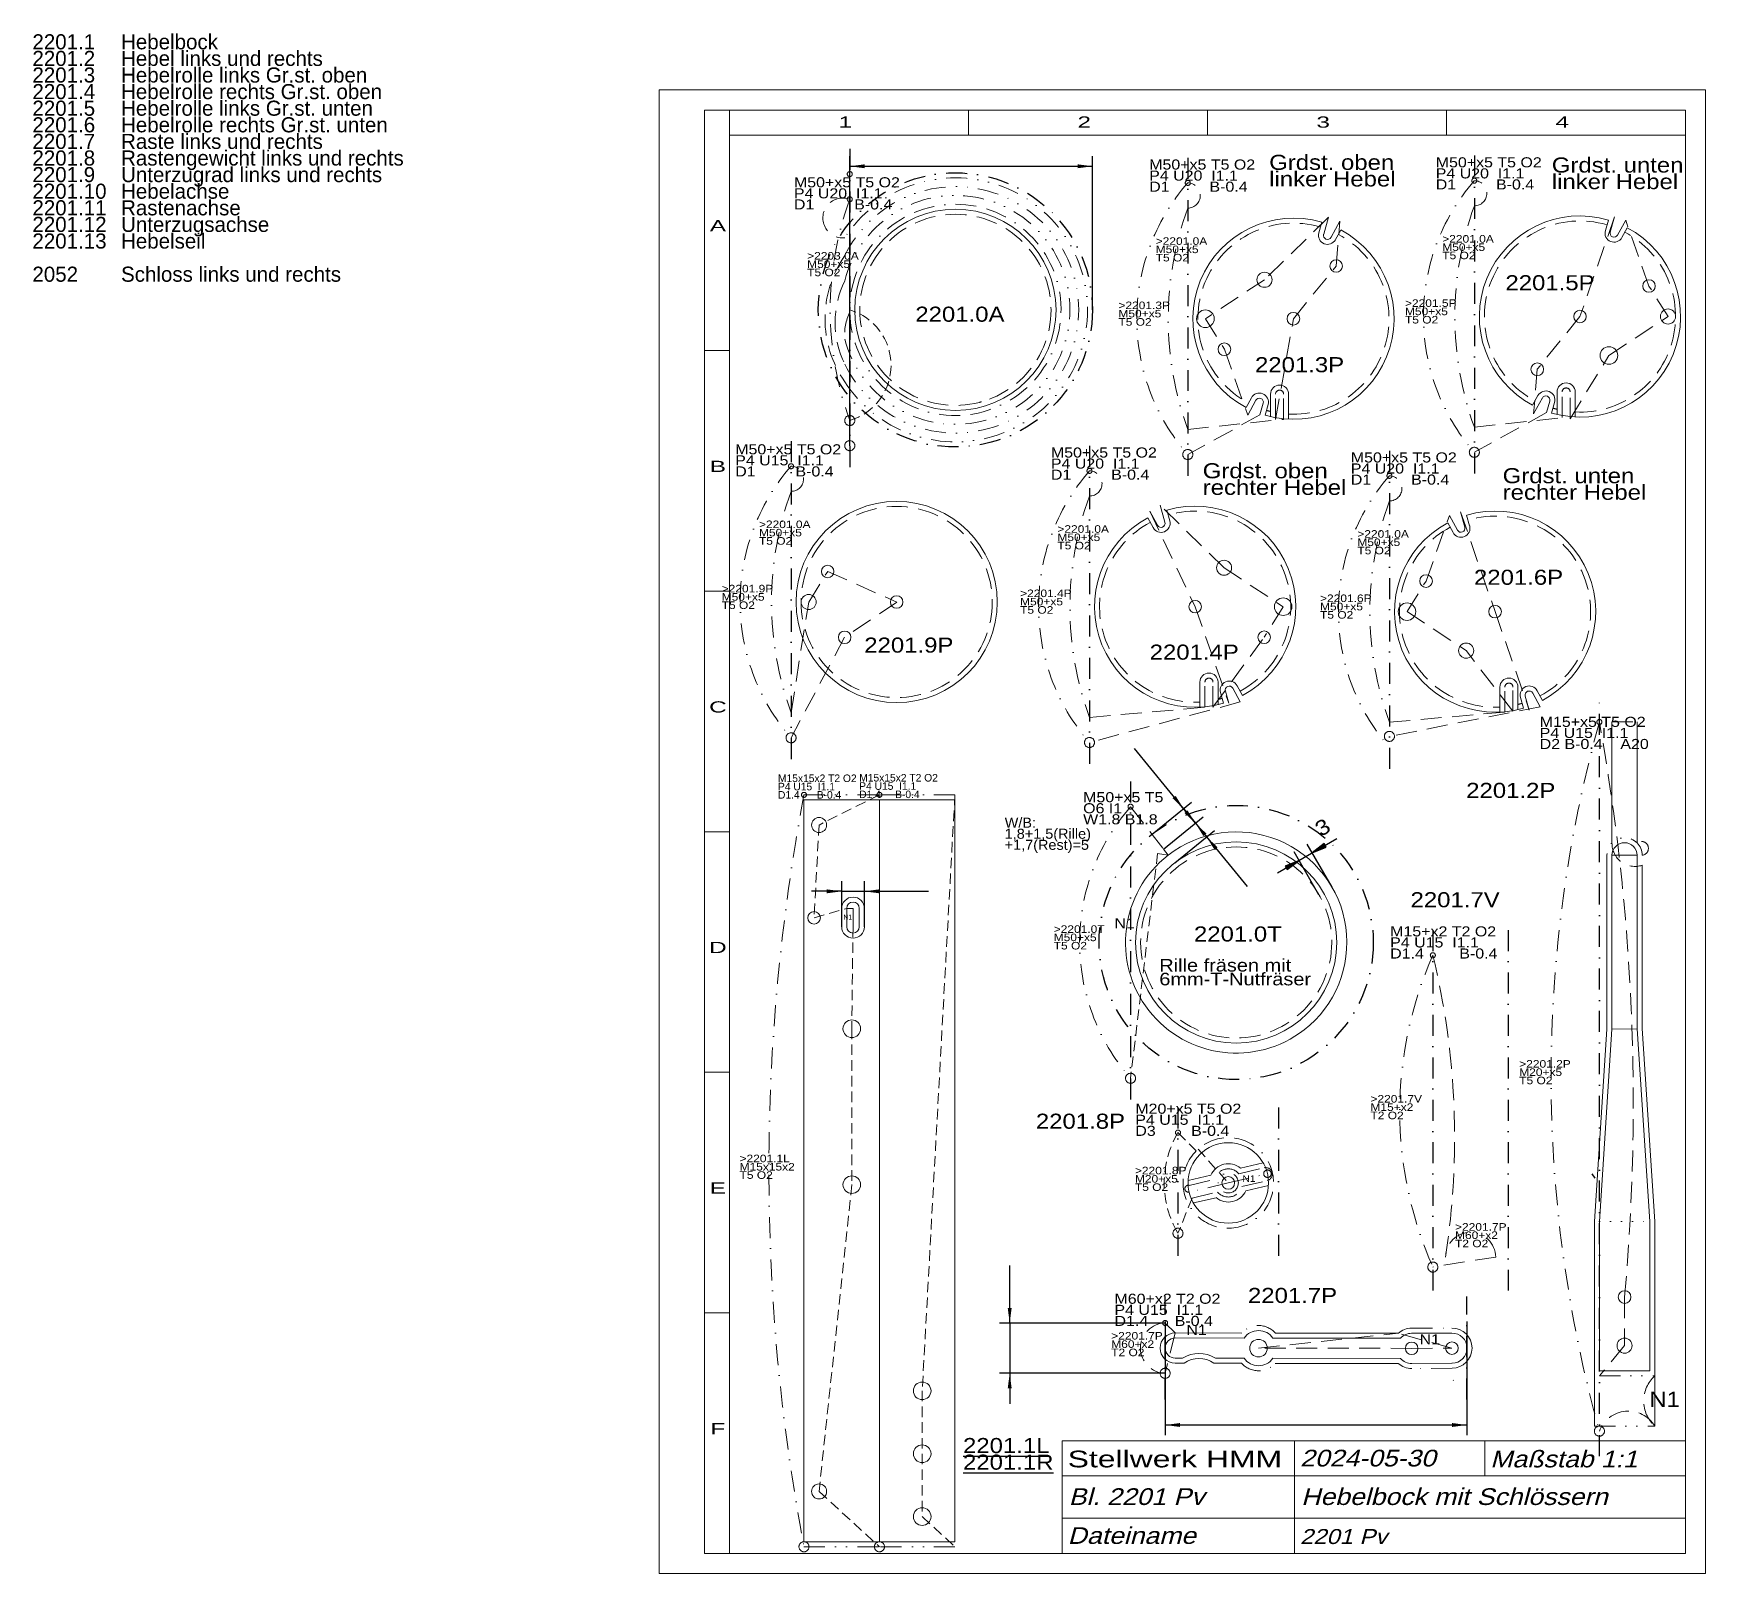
# Model space of a CAD drawing. Extents: x -123 to 209, y -280 to 307.
# Drawn here: x -123.4 to 209, y 1 to 307.2 of the extents above; entities that cross this region are included whole.
import ezdxf
from ezdxf.enums import TextEntityAlignment as Align

# ---------------------------------------------------------------- set-up
doc = ezdxf.new("R2010")
doc.units = 0
doc.header["$LTSCALE"] = 8.339532
for name, pattern in [('BORDER', [1.75, 0.5, -0.25, 0.5, -0.25, 0, -0.25]), ('DASHDOT', [1, 0.5, -0.25, 0, -0.25]), ('DASHED', [0.75, 0.5, -0.25]), ('DIVIDE', [1.25, 0.5, -0.25, 0, -0.25, 0, -0.25]), ('DOT', [0.25, 0, -0.25]), ('HIDDEN', [0.375, 0.25, -0.125]), ('PHANTOM', [2.5, 1.25, -0.25, 0.25, -0.25, 0.25, -0.25])]:
    doc.linetypes.add(name, pattern=pattern)
for name, color, linetype, lineweight in [('2201_0A', 230, 'CONTINUOUS', 13), ('2201_0T', 30, 'CONTINUOUS', 13), ('2201_1 HEBELBOCK', 7, 'CONTINUOUS', 13), ('2201_1L', 30, 'CONTINUOUS', 13), ('2201_1R', 230, 'CONTINUOUS', 13), ('2201_2___4_7 HEBEL', 34, 'CONTINUOUS', 13), ('2201_2P', 30, 'CONTINUOUS', 13), ('2201_3P', 30, 'CONTINUOUS', 13), ('2201_4P', 30, 'CONTINUOUS', 13), ('2201_5 RASTE', 114, 'CONTINUOUS', 13), ('2201_5P', 30, 'CONTINUOUS', 13), ('2201_6 RASTENGEWICHT', 135, 'CONTINUOUS', 13), ('2201_6P', 30, 'CONTINUOUS', 13), ('2201_7P', 30, 'CONTINUOUS', 13), ('2201_7V', 30, 'CONTINUOUS', 13), ('2201_8P', 30, 'CONTINUOUS', 13), ('2201_9P', 30, 'CONTINUOUS', 13), ('2201___', 190, 'DASHDOT', 0), ('BEMASSUNG', 7, 'CONTINUOUS', 25), ('BESCHRIFTUNG', 7, 'CONTINUOUS', 25), ('BESCHRIFTUNG0', 7, 'CONTINUOUS', 25), ('MASSGRENZEN', 172, 'CONTINUOUS', 25), ('MASSLINIEN', 172, 'CONTINUOUS', 25), ('MASSTEXTE', 212, 'CONTINUOUS', 25), ('MITTELLINIEN', 5, 'DASHDOT', 25), ('STANDARD', 7, 'CONTINUOUS', 0)]:
    doc.layers.add(name, color=color, linetype=linetype, lineweight=lineweight)
doc.styles.add('Arial', font='arial.ttf')

# ---------------------------------------------------------------- blocks, each defined once
blk = doc.blocks.new('D519685376')
at = {"layer": 'MASSGRENZEN'}
for points in [[(37.29, 136.65), (34.32, 136.26), (34.32, 137.04)], [(41.79, 136.65), (44.77, 137.04), (44.77, 136.26)]]:
    blk.add_solid(points, dxfattribs=at)
at = {"layer": 'MASSLINIEN', "color": 172}
for p, q in [((37.29, 136.65), (31.25, 136.65)), ((37.29, 129.6), (37.29, 138.65)), ((37.29, 136.65), (41.79, 136.65)), ((41.79, 129.6), (41.79, 138.65)), ((41.79, 136.65), (54.53, 136.65))]:
    blk.add_line(p, q, dxfattribs=at)
blk = doc.blocks.new('D519685632')
at = {"layer": 'MASSGRENZEN'}
for points in [[(101.58, 30.54), (104.56, 30.93), (104.56, 30.15)], [(161.58, 30.54), (158.61, 30.15), (158.61, 30.93)]]:
    blk.add_solid(points, dxfattribs=at)
at = {"layer": 'MASSLINIEN', "color": 172}
for p, q in [((101.58, 51.1), (101.58, 28.54)), ((161.58, 51.1), (161.58, 28.54)), ((101.58, 30.54), (161.58, 30.54))]:
    blk.add_line(p, q, dxfattribs=at)
blk = doc.blocks.new('D519685888')
at = {"layer": 'MASSGRENZEN'}
for points in [[(70.68, 50.82), (70.29, 53.79), (71.07, 53.79)], [(70.68, 40.82), (71.07, 37.84), (70.29, 37.84)]]:
    blk.add_solid(points, dxfattribs=at)
at = {"layer": 'MASSLINIEN', "color": 172}
for p, q in [((70.68, 50.82), (70.68, 62.24)), ((101.58, 50.82), (68.68, 50.82)), ((70.68, 50.82), (70.68, 40.82)), ((101.58, 40.82), (68.68, 40.82)), ((70.68, 40.82), (70.68, 34.78))]:
    blk.add_line(p, q, dxfattribs=at)
blk = doc.blocks.new('D519686144')
at = {"layer": 'MASSGRENZEN'}
for points in [[(105.24, 153.09), (103.06, 155.15), (103.66, 155.64)], [(107.61, 150.18), (109.79, 148.12), (109.18, 147.63)]]:
    blk.add_solid(points, dxfattribs=at)
at = {"layer": 'MASSLINIEN', "color": 172}
for p, q in [((105.24, 153.09), (95.52, 165.02)), ((98.97, 147.99), (106.79, 154.35)), ((105.24, 153.09), (107.61, 150.18)), ((101.27, 145.03), (109.16, 151.44)), ((107.61, 150.18), (111.42, 145.5))]:
    blk.add_line(p, q, dxfattribs=at)
blk = doc.blocks.new('D519686400')
at = {"layer": 'MASSGRENZEN'}
for points in [[(107.61, 150.18), (105.42, 152.24), (106.03, 152.74)], [(109.82, 147.47), (112, 145.41), (111.39, 144.91)]]:
    blk.add_solid(points, dxfattribs=at)
at = {"layer": 'MASSLINIEN', "color": 172}
for p, q in [((107.61, 150.18), (103.79, 154.87)), ((101.27, 145.03), (109.16, 151.44)), ((107.61, 150.18), (109.82, 147.47)), ((103.48, 142.31), (111.37, 148.73)), ((109.82, 147.47), (117.86, 137.58))]:
    blk.add_line(p, q, dxfattribs=at)
blk = doc.blocks.new('D519686912')
at = {"layer": 'MASSGRENZEN'}
for points in [[(38.89, 280.81), (41.87, 281.2), (41.87, 280.42)], [(87.14, 280.81), (84.17, 280.42), (84.17, 281.2)]]:
    blk.add_solid(points, dxfattribs=at)
at = {"layer": 'MASSLINIEN', "color": 172}
for p, q in [((38.89, 225.26), (38.89, 282.81)), ((87.14, 252.26), (87.14, 282.81)), ((38.89, 280.81), (87.14, 280.81))]:
    blk.add_line(p, q, dxfattribs=at)
blk = doc.blocks.new('_A200172304', base_point=(123.88, 135.98))
at = {"layer": '2201_0T', "linetype": 'CONTINUOUS'}
for points in [[(133.19, 146.13), (130.81, 144.3), (133.58, 145.45)], [(125.83, 140.97), (128.21, 142.8), (125.44, 141.65)]]:
    blk.add_hatch(color=172, dxfattribs=at).paths.add_polyline_path(points)
at = {"layer": '2201_0T', "color": 172, "linetype": 'CONTINUOUS', "lineweight": 25}
for p, q in [((123.88, 140.3), (135.7, 147.12)), ((132.15, 135.98), (127.21, 144.53)), ((134.75, 137.48), (129.81, 146.03)), ((133.19, 146.13), (130.81, 144.3)), ((130.81, 144.3), (133.58, 145.45)), ((133.58, 145.45), (133.19, 146.13)), ((128.21, 142.8), (125.44, 141.65)), ((125.44, 141.65), (125.83, 140.97)), ((125.83, 140.97), (128.21, 142.8))]:
    blk.add_line(p, q, dxfattribs=at)
at = {"layer": '2201_0T', "color": 212, "linetype": 'CONTINUOUS', "style": 'Arial', "width": 1.135146}
blk.add_text('3', height=3, rotation=30, dxfattribs=at).set_placement((132.48, 147.42))

msp = doc.modelspace()

# ---------------------------------------------------------------- linework, layer by layer
at = {"layer": '2201_0A', "linetype": 'PHANTOM'}
for centre, radius in [((38.89, 274.26), 0.5), ((38.89, 230.26), 1)]:
    msp.add_circle(centre, radius, dxfattribs=at)
at = {"layer": '2201_0A', "linetype": 'DIVIDE'}
for radius, start, end in [(26.25, 213.0605, 506.9395), (24.5, 206.1089, 513.8911), (22.75, 194.7529, 525.2471)]:
    msp.add_arc((59.89, 252.26), radius, start, end, dxfattribs=at)
at = {"layer": '2201_0A', "color": 11, "linetype": 'DASHED'}
for centre, radius, start, end in [((37.51, 270.53), 3.97, 69.6536, 275.5091), ((56.01, 250.49), 22.04, 145.2886, 214.7114), ((54.8, 249.76), 18.83, 153.8911, 206.1089)]:
    msp.add_arc(centre, radius, start, end, dxfattribs=at)
at = {"layer": '2201_0A', "linetype": 'BORDER'}
msp.add_arc((59.89, 252.26), 21, 181.0432, 540, dxfattribs=at)
at = {"layer": '2201_0A', "color": 11, "linetype": 'DIVIDE'}
msp.add_arc((48.67, 247.26), 10.81, 154.7408, 184.2466, dxfattribs=at)
at = {"layer": '2201_0A', "linetype": 'HIDDEN'}
msp.add_arc((35.61, 241.26), 11.48, 286.6057, 433.3943, dxfattribs=at)
at = {"layer": '2201_0T', "linetype": 'DASHED'}
msp.add_line((94.7, 153.48), (101.27, 145.03), dxfattribs=at)
at = {"layer": '2201_0T', "linetype": 'HIDDEN'}
msp.add_line((100.08, 144.2), (94.7, 99.48), dxfattribs=at)
at = {"layer": '2201_0T'}
msp.add_line((102.19, 143.84), (100.08, 144.2), dxfattribs=at)
at = {"layer": '2201_0T', "linetype": 'CONTINUOUS'}
msp.add_line((101.27, 145.03), (102.19, 143.84), dxfattribs=at)
at = {"layer": '2201_0T', "linetype": 'PHANTOM'}
for centre, radius in [((94.7, 153.48), 0.5), ((94.7, 99.48), 1)]:
    msp.add_circle(centre, radius, dxfattribs=at)
at = {"layer": '2201_0T', "linetype": 'CONTINUOUS'}
msp.add_arc((115.7, 126.48), 22, 307.875, 487.875, dxfattribs=at)
at = {"layer": '2201_0T', "color": 6, "linetype": 'CONTINUOUS'}
msp.add_arc((115.7, 126.48), 22, 127.875, 307.875, dxfattribs=at)
at = {"layer": '2201_1 HEBELBOCK'}
for p, q in [((29.79, 154.83), (44.79, 154.83)), ((29.79, 154.83), (29.79, 7.33)), ((59.79, 154.83), (44.79, 154.83)), ((44.79, 154.83), (44.79, 7.33)), ((59.79, 154.83), (59.79, 7.33)), ((37.29, 133.25), (37.29, 129.6)), ((41.79, 133.25), (41.79, 129.6)), ((29.79, 7.33), (44.79, 7.33)), ((59.79, 7.33), (44.79, 7.33))]:
    msp.add_line(p, q, dxfattribs=at)
for centre, start, end in [((39.54, 133.25), 0, 180), ((39.54, 129.6), 180, 360)]:
    msp.add_arc(centre, 2.25, start, end, dxfattribs=at)
at = {"layer": '2201_1L', "linetype": 'DIVIDE'}
for p, q in [((29.79, 155.83), (44.79, 155.83)), ((29.79, 6.33), (44.79, 6.33))]:
    msp.add_line(p, q, dxfattribs=at)
at = {"layer": '2201_1L', "linetype": 'HIDDEN'}
for p, q in [((44.79, 155.83), (32.79, 149.83)), ((32.79, 149.83), (31.79, 131.38)), ((31.79, 131.38), (38.29, 133.25)), ((39.54, 129.6), (39.29, 109.33)), ((39.29, 109.33), (39.29, 78.33)), ((39.29, 78.33), (32.79, 17.33)), ((32.79, 17.33), (44.79, 6.33))]:
    msp.add_line(p, q, dxfattribs=at)
at = {"layer": '2201_1L'}
for p, q in [((38.29, 133.25), (38.29, 129.6)), ((39.54, 133.25), (38.29, 133.25)), ((39.54, 133.25), (39.54, 129.6)), ((40.79, 133.25), (40.79, 129.6))]:
    msp.add_line(p, q, dxfattribs=at)
at = {"layer": '2201_1L', "linetype": 'PHANTOM'}
for centre, radius in [((29.79, 155.83), 0.5), ((29.79, 6.33), 1)]:
    msp.add_circle(centre, radius, dxfattribs=at)
at = {"layer": '2201_1L'}
for centre, radius in [((32.79, 149.83), 1.5), ((31.79, 131.38), 1.25), ((32.79, 17.33), 1.5)]:
    msp.add_circle(centre, radius, dxfattribs=at)
at = {"layer": '2201_1L', "lineweight": 0}
for centre in [(39.29, 109.33), (39.29, 78.33)]:
    msp.add_circle(centre, 1.75, dxfattribs=at)
at = {"layer": '2201_1L'}
for centre, start, end in [((39.54, 133.25), 0, 180), ((39.54, 129.6), 180, 360)]:
    msp.add_arc(centre, 1.25, start, end, dxfattribs=at)
at = {"layer": '2201_1R', "linetype": 'DIVIDE'}
for p, q in [((59.79, 155.83), (44.79, 155.83)), ((59.79, 6.33), (44.79, 6.33))]:
    msp.add_line(p, q, dxfattribs=at)
at = {"layer": '2201_1R', "linetype": 'HIDDEN'}
for p, q in [((59.79, 155.83), (53.29, 37.33)), ((53.29, 37.33), (53.29, 24.83)), ((53.29, 24.83), (53.29, 12.33)), ((53.29, 12.33), (59.79, 6.33))]:
    msp.add_line(p, q, dxfattribs=at)
at = {"layer": '2201_1R', "linetype": 'PHANTOM'}
for centre, radius in [((44.79, 155.83), 0.5), ((44.79, 6.33), 1)]:
    msp.add_circle(centre, radius, dxfattribs=at)
at = {"layer": '2201_1R'}
for centre in [(53.29, 37.33), (53.29, 24.83), (53.29, 12.33)]:
    msp.add_circle(centre, 1.75, dxfattribs=at)
at = {"layer": '2201_2___4_7 HEBEL'}
for p, q in [((132.12, 267.57), (132.72, 269.68)), ((189.08, 268.01), (189.68, 270.12)), ((135.43, 266.22), (136.49, 268.14)), ((192.39, 266.66), (193.45, 268.58)), ((118.72, 234.78), (117.67, 232.85)), ((122.03, 233.42), (121.43, 231.31)), ((122.53, 231.02), (122.53, 235.5)), ((126.13, 230.52), (126.13, 235.5)), ((175.68, 235.22), (174.63, 233.29)), ((178.99, 233.86), (178.39, 231.75)), ((179.49, 231.46), (179.49, 235.94)), ((183.09, 230.96), (183.09, 235.94)), ((99.18, 208.96), (98.13, 210.89)), ((102.49, 210.31), (101.89, 212.43)), ((158.8, 207.98), (157.75, 209.91)), ((162.11, 209.33), (161.51, 211.45)), ((108.49, 173.26), (108.49, 178.24)), ((112.09, 173.76), (112.09, 178.24)), ((112.59, 176.17), (113.18, 174.05)), ((115.9, 177.52), (116.95, 175.59)), ((168.11, 172.28), (168.11, 177.26)), ((171.71, 172.78), (171.71, 177.26)), ((175.52, 176.54), (176.57, 174.61)), ((172.2, 175.19), (172.8, 173.07)), ((190.4, 109.23), (190.4, 143.82)), ((190.4, 143.82), (195.4, 143.82)), ((195.4, 109.32), (195.4, 143.82)), ((190.4, 109.23), (187.9, 71)), ((195.4, 109.32), (190.4, 109.23)), ((197.9, 71), (195.4, 109.32)), ((187.9, 41.32), (187.9, 71)), ((197.9, 71), (197.9, 41.32)), ((187.9, 41.32), (197.9, 41.32))]:
    msp.add_line(p, q, dxfattribs=at)
at = {"layer": '2201_2___4_7 HEBEL', "linetype": 'DOT'}
msp.add_line((187.9, 71), (197.9, 71), dxfattribs=at)
at = {"layer": '2201_2___4_7 HEBEL'}
for centre in [(59.89, 252.26), (48.22, 194.17), (115.7, 126.48)]:
    msp.add_circle(centre, 20, dxfattribs=at)
at = {"layer": '2201_2___4_7 HEBEL', "linetype": 'DASHED'}
for centre in [(59.89, 252.26), (48.22, 194.17), (115.7, 126.48)]:
    msp.add_circle(centre, 19, dxfattribs=at)
at = {"layer": '2201_2___4_7 HEBEL'}
for centre, radius, start, end in [((127.08, 250.5), 20, 73.6065, 241.9327), ((184.04, 250.94), 20, 73.6065, 241.9327), ((127.08, 250.5), 20, 253.6065, 421.9327), ((133.85, 267.08), 1.8, 164.1794, 331.3597), ((184.04, 250.94), 20, 253.6065, 421.9327), ((190.81, 267.52), 1.8, 164.1794, 331.3597), ((124.33, 235.5), 1.8, 0, 180), ((177.26, 234.35), 1.8, 344.1794, 511.3597), ((181.29, 235.94), 1.8, 0, 180), ((120.3, 233.91), 1.8, 344.1794, 511.3597), ((107.54, 193.24), 20, 298.0673, 466.3935), ((107.54, 193.24), 20, 118.0673, 286.3935), ((100.76, 209.82), 1.8, 208.6403, 375.8206), ((167.16, 192.26), 20, 118.0673, 286.3935), ((167.16, 192.26), 20, 298.0673, 466.3935), ((160.38, 208.84), 1.8, 208.6403, 375.8206), ((110.29, 178.24), 1.8, 0, 180), ((114.32, 176.66), 1.8, 28.6403, 195.8206), ((169.91, 177.26), 1.8, 0, 180), ((173.94, 175.68), 1.8, 28.6403, 195.8206), ((192.9, 143.82), 2.5, 360, 540)]:
    msp.add_arc(centre, radius, start, end, dxfattribs=at)
at = {"layer": '2201_2___4_7 HEBEL', "linetype": 'DASHED'}
for centre, start, end in [((127.08, 250.5), 73.5763, 241.9628), ((184.04, 250.94), 73.5763, 241.9628), ((127.08, 250.5), 267.134, 421.9628), ((184.04, 250.94), 267.134, 421.9628), ((59.89, 252.26), 284.4775, 285.8206), ((184.04, 250.94), 253.5763, 256.1445), ((127.08, 250.5), 253.5763, 256.1445), ((107.54, 193.24), 118.0372, 272.866), ((107.54, 193.24), 298.0372, 466.4237), ((167.16, 192.26), 298.0372, 466.4237), ((167.16, 192.26), 118.0372, 272.866), ((107.54, 193.24), 283.8555, 286.4237), ((167.16, 192.26), 283.8555, 286.4237)]:
    msp.add_arc(centre, 19, start, end, dxfattribs=at)
at = {"layer": '2201_2P'}
for p, q in [((190.4, 170.32), (190.4, 146.27)), ((195.4, 170.32), (195.4, 146.27)), ((189.4, 109.26), (189.4, 143.82)), ((196.4, 109.36), (196.4, 141.82)), ((189.4, 109.26), (186.9, 71.03)), ((198.9, 71.03), (196.4, 109.36)), ((186.9, 30.32), (186.9, 71.03)), ((198.9, 71.03), (198.9, 30.32))]:
    msp.add_line(p, q, dxfattribs=at)
at = {"layer": '2201_2P', "linetype": 'DIVIDE'}
for p, q in [((190.4, 170.32), (195.4, 170.32)), ((187.9, 40.32), (198.9, 40.32)), ((186.9, 30.32), (198.9, 30.32))]:
    msp.add_line(p, q, dxfattribs=at)
at = {"layer": '2201_2P', "linetype": 'DASHED'}
for p, q in [((192.9, 55.97), (192.9, 46.32)), ((192.9, 46.32), (187.9, 40.32))]:
    msp.add_line(p, q, dxfattribs=at)
at = {"layer": '2201_2P', "linetype": 'PHANTOM'}
for centre, radius in [((187.9, 170.32), 0.5), ((187.9, 29.32), 1)]:
    msp.add_circle(centre, radius, dxfattribs=at)
at = {"layer": '2201_2P'}
for centre, radius in [((192.9, 55.97), 1.25), ((192.9, 46.32), 1.5)]:
    msp.add_circle(centre, radius, dxfattribs=at)
at = {"layer": '2201_2P', "linetype": 'DASHED'}
for centre, radius, start, end in [((-235.85, 94.51), 430.48, 354.864, 370.1433), ((194.98, 146.18), 4.58, 178.8527, 288.0274), ((196.26, 145.19), 1.38, 276.0295, 488.3858), ((203.55, 35.32), 6.83, 132.9114, 227.0886), ((193.64, 27.21), 6.11, 30.6041, 159.7847)]:
    msp.add_arc(centre, radius, start, end, dxfattribs=at)
at = {"layer": '2201_2P', "linetype": 'DIVIDE'}
msp.add_arc((192.9, 143.82), 3.5, 360, 540, dxfattribs=at)
at = {"layer": '2201_3P', "linetype": 'DASHED'}
for p, q in [((134.05, 270.69), (121.33, 258.25)), ((135.58, 260.98), (136.29, 269.87)), ((127.08, 250.5), (135.58, 260.98)), ((121.33, 258.25), (109.58, 250.5)), ((109.58, 250.5), (113.36, 244.43)), ((123.53, 230.48), (127.08, 250.5)), ((113.36, 244.43), (117.99, 231.35)), ((120.42, 231.39), (106.08, 223.5)), ((106.08, 228.5), (125.13, 230.49))]:
    msp.add_line(p, q, dxfattribs=at)
at = {"layer": '2201_3P'}
for p, q in [((133.09, 267.3), (134.05, 270.69)), ((134.56, 266.7), (136.29, 269.87)), ((119.6, 234.3), (117.99, 231.35)), ((121.07, 233.69), (120.42, 231.39))]:
    msp.add_line(p, q, dxfattribs=at)
at = {"layer": '2201_3P', "linetype": 'DIVIDE'}
for p, q in [((123.53, 230.48), (123.53, 235.5)), ((125.13, 230.49), (125.13, 235.5))]:
    msp.add_line(p, q, dxfattribs=at)
at = {"layer": '2201_3P', "linetype": 'PHANTOM'}
for centre, radius in [((106.08, 277.5), 0.5), ((106.08, 223.5), 1)]:
    msp.add_circle(centre, radius, dxfattribs=at)
at = {"layer": '2201_3P'}
for centre, radius in [((121.33, 258.25), 1.5), ((135.58, 260.98), 1.25), ((109.58, 250.5), 1.75), ((127.08, 250.5), 1.25), ((113.36, 244.43), 1.25)]:
    msp.add_circle(centre, radius, dxfattribs=at)
at = {"layer": '2201_3P', "linetype": 'DASHED'}
msp.add_arc((106.07, 275), 2.5, 270.1369, 449.8631, dxfattribs=at)
at = {"layer": '2201_3P', "linetype": 'DASHDOT'}
msp.add_arc((166.44, 250.5), 64.24, 159.9742, 200.0258, dxfattribs=at)
at = {"layer": '2201_3P'}
for centre, start, end in [((133.85, 267.08), 164.1794, 331.3597), ((120.3, 233.91), 344.1794, 511.3597)]:
    msp.add_arc(centre, 0.8, start, end, dxfattribs=at)
at = {"layer": '2201_3P', "linetype": 'DIVIDE'}
msp.add_arc((124.33, 235.5), 0.8, 0, 180, dxfattribs=at)
at = {"layer": '2201_4P', "linetype": 'DASHED'}
for p, q in [((113.29, 200.99), (100.57, 213.43)), ((98.54, 212.23), (107.54, 193.24)), ((113.29, 200.99), (125.04, 193.24)), ((107.54, 193.24), (114.22, 174.05)), ((125.04, 193.24), (121.26, 187.17)), ((111.09, 173.28), (121.26, 187.17)), ((116.52, 174.3), (86.54, 166.24)), ((86.54, 171.24), (109.49, 173.26))]:
    msp.add_line(p, q, dxfattribs=at)
at = {"layer": '2201_4P'}
for p, q in [((101.53, 210.04), (100.57, 213.43)), ((100.06, 209.44), (98.54, 212.23)), ((113.55, 176.44), (114.22, 174.05)), ((115.02, 177.04), (116.52, 174.3))]:
    msp.add_line(p, q, dxfattribs=at)
at = {"layer": '2201_4P', "linetype": 'DIVIDE'}
for p, q in [((109.49, 173.26), (109.49, 178.24)), ((111.09, 173.28), (111.09, 178.24))]:
    msp.add_line(p, q, dxfattribs=at)
at = {"layer": '2201_4P', "linetype": 'PHANTOM'}
for centre, radius in [((86.54, 220.24), 0.5), ((86.54, 166.24), 1)]:
    msp.add_circle(centre, radius, dxfattribs=at)
at = {"layer": '2201_4P'}
for centre, radius in [((113.29, 200.99), 1.5), ((107.54, 193.24), 1.25), ((125.04, 193.24), 1.75), ((121.26, 187.17), 1.25)]:
    msp.add_circle(centre, radius, dxfattribs=at)
at = {"layer": '2201_4P', "linetype": 'DASHED'}
msp.add_arc((86.53, 217.74), 2.5, 270.1369, 449.8631, dxfattribs=at)
at = {"layer": '2201_4P', "linetype": 'DASHDOT'}
msp.add_arc((146.9, 193.24), 64.24, 159.9742, 200.0258, dxfattribs=at)
at = {"layer": '2201_4P'}
for centre, start, end in [((100.76, 209.82), 208.6403, 375.8206), ((114.32, 176.66), 28.6403, 195.8206)]:
    msp.add_arc(centre, 0.8, start, end, dxfattribs=at)
at = {"layer": '2201_4P', "linetype": 'DIVIDE'}
msp.add_arc((110.29, 178.24), 0.8, 0, 180, dxfattribs=at)
at = {"layer": '2201_5 RASTE'}
for p, q in [((103.59, 47.84), (117.27, 47.82)), ((123.01, 47.8), (148.35, 47.78)), ((150.57, 48.78), (158.57, 48.82)), ((103.58, 43.84), (105.03, 43.83)), ((111.58, 43.83), (117.26, 43.82)), ((123.01, 43.8), (148.34, 43.78)), ((160.77, 43.76), (160.86, 43.76)), ((158.6, 42.82), (150.6, 42.78)), ((158.82, 39.45), (158.9, 39.41))]:
    msp.add_line(p, q, dxfattribs=at)
for centre, radius, start, end in [((103.58, 45.84), 2, 89.9395, 269.9395), ((120.14, 45.82), 3.5, 34.7894, 145.0896), ((150.58, 45.78), 3, 90.3024, 138.1292), ((158.58, 45.82), 3, 270.3024, 450.3024), ((108.3, 38.59), 6.18, 57.9452, 121.9339), ((120.14, 45.82), 3.5, 214.7894, 325.0896), ((150.58, 45.78), 3, 221.7498, 270.3024)]:
    msp.add_arc(centre, radius, start, end, dxfattribs=at)
at = {"layer": '2201_5P', "linetype": 'DASHED'}
for p, q in [((190.91, 270.79), (184.04, 250.94)), ((197.75, 257), (193.12, 270.08)), ((201.54, 250.94), (197.75, 257)), ((184.04, 250.94), (175.54, 240.45)), ((189.79, 243.19), (201.54, 250.94)), ((182.09, 230.62), (189.79, 243.19)), ((175.54, 240.45), (174.82, 231.56)), ((177.38, 231.83), (163.04, 223.94)), ((163.04, 228.94), (180.49, 230.83))]:
    msp.add_line(p, q, dxfattribs=at)
at = {"layer": '2201_5P'}
for p, q in [((190.04, 267.74), (190.91, 270.79)), ((191.52, 267.14), (193.12, 270.08)), ((176.56, 234.74), (174.82, 231.56)), ((178.03, 234.13), (177.38, 231.83))]:
    msp.add_line(p, q, dxfattribs=at)
at = {"layer": '2201_5P', "linetype": 'DIVIDE'}
for p, q in [((180.49, 230.83), (180.49, 235.94)), ((182.09, 230.62), (182.09, 235.94))]:
    msp.add_line(p, q, dxfattribs=at)
at = {"layer": '2201_5P', "linetype": 'PHANTOM'}
for centre, radius in [((163.04, 277.94), 0.5), ((163.04, 223.94), 1)]:
    msp.add_circle(centre, radius, dxfattribs=at)
at = {"layer": '2201_5P'}
for centre, radius in [((197.75, 257), 1.25), ((184.04, 250.94), 1.25), ((201.54, 250.94), 1.5), ((189.79, 243.19), 1.75), ((175.54, 240.45), 1.25)]:
    msp.add_circle(centre, radius, dxfattribs=at)
at = {"layer": '2201_5P', "linetype": 'DASHED'}
msp.add_arc((163.03, 275.44), 2.5, 270.1369, 449.8631, dxfattribs=at)
at = {"layer": '2201_5P', "linetype": 'DASHDOT'}
msp.add_arc((223.4, 250.94), 64.24, 159.9742, 200.0258, dxfattribs=at)
at = {"layer": '2201_5P'}
for centre, start, end in [((190.81, 267.52), 164.1794, 331.3597), ((177.26, 234.35), 344.1794, 511.3597)]:
    msp.add_arc(centre, 0.8, start, end, dxfattribs=at)
at = {"layer": '2201_5P', "linetype": 'DIVIDE'}
msp.add_arc((181.29, 235.94), 0.8, 0, 180, dxfattribs=at)
at = {"layer": '2201_6 RASTENGEWICHT'}
for p, q in [((106.14, 79.17), (110.66, 80.22)), ((116.55, 81.6), (121.06, 82.66)), ((117.6, 77.12), (122.11, 78.18)), ((107.19, 74.69), (111.71, 75.74))]:
    msp.add_line(p, q, dxfattribs=at)
msp.add_circle((114.13, 78.67), 8, dxfattribs=at)
for start, end in [(50.4229, 155.9273), (230.4229, 335.9273)]:
    msp.add_arc((114.13, 78.67), 3.8, start, end, dxfattribs=at)
at = {"layer": '2201_6P', "linetype": 'DASHED'}
for p, q in [((153.44, 198.33), (158.07, 211.4)), ((160.29, 212.11), (167.16, 192.26)), ((149.66, 192.26), (153.44, 198.33)), ((149.66, 192.26), (161.41, 184.51)), ((167.16, 192.26), (173.95, 172.7)), ((170.71, 172.44), (161.41, 184.51)), ((176.13, 173.33), (146.16, 167.46)), ((146.16, 170.26), (169.11, 172.29))]:
    msp.add_line(p, q, dxfattribs=at)
at = {"layer": '2201_6P'}
for p, q in [((159.68, 208.46), (158.07, 211.4)), ((161.15, 209.06), (160.29, 212.11)), ((173.17, 175.46), (173.95, 172.7)), ((174.64, 176.06), (176.13, 173.33))]:
    msp.add_line(p, q, dxfattribs=at)
at = {"layer": '2201_6P', "linetype": 'DIVIDE'}
for p, q in [((169.11, 172.29), (169.11, 177.26)), ((170.71, 172.44), (170.71, 177.26))]:
    msp.add_line(p, q, dxfattribs=at)
at = {"layer": '2201_6P', "linetype": 'PHANTOM'}
for centre, radius in [((146.16, 219.26), 0.5), ((146.16, 167.46), 1)]:
    msp.add_circle(centre, radius, dxfattribs=at)
at = {"layer": '2201_6P'}
for centre, radius in [((153.44, 198.33), 1.25), ((149.66, 192.26), 1.75), ((167.16, 192.26), 1.25), ((161.41, 184.51), 1.5)]:
    msp.add_circle(centre, radius, dxfattribs=at)
at = {"layer": '2201_6P', "linetype": 'DASHED'}
msp.add_arc((146.15, 216.76), 2.5, 270.1369, 449.8631, dxfattribs=at)
at = {"layer": '2201_6P', "linetype": 'DASHDOT'}
msp.add_arc((206.52, 192.26), 64.24, 159.9742, 200.0258, dxfattribs=at)
at = {"layer": '2201_6P'}
for centre, start, end in [((160.38, 208.84), 208.6403, 375.8206), ((173.94, 175.68), 28.6403, 195.8206)]:
    msp.add_arc(centre, 0.8, start, end, dxfattribs=at)
at = {"layer": '2201_6P', "linetype": 'DIVIDE'}
msp.add_arc((169.91, 177.26), 0.8, 0, 180, dxfattribs=at)
at = {"layer": '2201_7P', "linetype": 'DASHED'}
for p, q in [((101.58, 50.82), (103.59, 48.84)), ((103.59, 48.84), (101.58, 40.82)), ((120.14, 45.82), (147.94, 48.78)), ((158.58, 45.82), (147.94, 48.78)), ((150.58, 45.78), (120.14, 45.82)), ((150.58, 45.78), (158.58, 45.82))]:
    msp.add_line(p, q, dxfattribs=at)
at = {"layer": '2201_7P'}
for p, q in [((103.59, 48.84), (116.79, 48.82)), ((123.5, 48.8), (147.94, 48.78)), ((103.58, 42.84), (105.33, 42.83)), ((111.28, 42.83), (116.78, 42.82)), ((123.48, 42.8), (147.93, 42.78))]:
    msp.add_line(p, q, dxfattribs=at)
at = {"layer": '2201_7P', "linetype": 'DIVIDE'}
for p, q in [((150.56, 49.78), (158.56, 49.82)), ((158.6, 41.82), (150.6, 41.78))]:
    msp.add_line(p, q, dxfattribs=at)
at = {"layer": '2201_7P', "linetype": 'PHANTOM'}
for centre, radius in [((101.58, 50.82), 0.5), ((101.58, 40.82), 1)]:
    msp.add_circle(centre, radius, dxfattribs=at)
at = {"layer": '2201_7P'}
for centre, radius in [((120.14, 45.82), 1.75), ((150.58, 45.78), 1.25), ((158.58, 45.82), 1.25)]:
    msp.add_circle(centre, radius, dxfattribs=at)
at = {"layer": '2201_7P', "linetype": 'DIVIDE'}
for start, end in [(41.5777, 138.1292), (221.7498, 317.9566)]:
    msp.add_arc((120.14, 45.82), 4.5, start, end, dxfattribs=at)
at = {"layer": '2201_7P'}
for centre, radius, start, end in [((103.58, 45.84), 3, 89.9395, 269.9395), ((150.58, 45.78), 4, 90.3024, 131.3492), ((158.58, 45.82), 4, 270.3024, 450.3024), ((108.3, 38.59), 5.18, 54.9041, 124.975), ((150.58, 45.78), 4, 228.5299, 270.3024)]:
    msp.add_arc(centre, radius, start, end, dxfattribs=at)
at = {"layer": '2201_7V', "linetype": 'DASHED'}
msp.add_line((167.29, 63.94), (154.79, 61.94), dxfattribs=at)
at = {"layer": '2201_7V', "linetype": 'PHANTOM'}
for centre, radius in [((154.79, 123.94), 0.5), ((154.79, 61.94), 1)]:
    msp.add_circle(centre, radius, dxfattribs=at)
at = {"layer": '2201_7V', "linetype": 'DASHED'}
msp.add_arc((4.85, 87.64), 154.27, 351.1628, 373.6091, dxfattribs=at)
at = {"layer": '2201_7V', "linetype": 'DASHDOT'}
msp.add_arc((162.29, 63.84), 5, 1.132, 178.868, dxfattribs=at)
at = {"layer": '2201_8P', "linetype": 'HIDDEN'}
for p, q in [((104.13, 88.67), (107.76, 85.04)), ((108.12, 85.38), (114.13, 78.67)), ((106.96, 75.66), (104.13, 68.67))]:
    msp.add_line(p, q, dxfattribs=at)
at = {"layer": '2201_8P', "linetype": 'DIVIDE'}
for p, q in [((114.13, 78.67), (121.92, 80.5)), ((116.25, 80.5), (121.29, 81.69)), ((114.13, 78.67), (106.34, 76.85)), ((106.37, 78.19), (111.42, 79.37)), ((106.96, 75.66), (112.01, 76.84)), ((116.84, 77.97), (121.88, 79.15))]:
    msp.add_line(p, q, dxfattribs=at)
at = {"layer": '2201_8P', "linetype": 'PHANTOM'}
for centre, radius in [((104.13, 88.67), 0.5), ((121.92, 80.5), 0.75), ((104.13, 68.67), 1)]:
    msp.add_circle(centre, radius, dxfattribs=at)
at = {"layer": '2201_8P', "linetype": 'DIVIDE'}
msp.add_circle((114.13, 78.67), 2, dxfattribs=at)
at = {"layer": '2201_8P'}
msp.add_circle((114.13, 78.67), 1.25, dxfattribs=at)
at = {"layer": '2201_8P', "linetype": 'BORDER'}
msp.add_arc((114.13, 78.67), 9, 135, 491.8423, dxfattribs=at)
at = {"layer": '2201_8P', "linetype": 'DIVIDE'}
for centre, radius, start, end in [((114.13, 78.67), 2.8, 40.8391, 165.5111), ((121.58, 80.42), 1.3, 283.3518, 462.9984), ((106.19, 77.53), 0.692, 74.592, 282.6299), ((114.13, 78.67), 2.8, 220.8391, 345.5111)]:
    msp.add_arc(centre, radius, start, end, dxfattribs=at)
at = {"layer": '2201_9P', "linetype": 'DASHED'}
for p, q in [((30.72, 194.17), (34.5, 200.24)), ((34.5, 200.24), (48.22, 194.17)), ((27.22, 172.17), (30.72, 194.17)), ((48.22, 194.17), (37.87, 187.16)), ((37.87, 187.16), (27.22, 167.17))]:
    msp.add_line(p, q, dxfattribs=at)
at = {"layer": '2201_9P', "linetype": 'PHANTOM'}
for centre, radius in [((27.22, 221.17), 0.5), ((27.22, 167.17), 1)]:
    msp.add_circle(centre, radius, dxfattribs=at)
at = {"layer": '2201_9P'}
for centre, radius in [((34.5, 200.24), 1.25), ((30.72, 194.17), 1.5), ((48.22, 194.17), 1.25), ((37.87, 187.16), 1.25)]:
    msp.add_circle(centre, radius, dxfattribs=at)
at = {"layer": '2201_9P', "linetype": 'DASHED'}
msp.add_arc((27.21, 218.67), 2.5, 270.1369, 449.8631, dxfattribs=at)
at = {"layer": '2201_9P', "linetype": 'DASHDOT'}
msp.add_arc((87.58, 194.17), 64.24, 159.9742, 200.0258, dxfattribs=at)
at = {"layer": '2201___', "linetype": 'PHANTOM'}
for centre, radius in [((38.89, 279.26), 0.5), ((38.89, 225.26), 1)]:
    msp.add_circle(centre, radius, dxfattribs=at)
at = {"layer": '2201___'}
for centre, radius, start, end in [((137.02, 250.5), 41.07, 138.896, 221.104), ((193.98, 250.94), 41.07, 138.896, 221.104), ((58.17, 194.17), 41.07, 138.896, 221.104), ((117.49, 193.24), 41.07, 138.896, 221.104), ((177.1, 192.26), 41.07, 138.896, 221.104), ((125.65, 126.48), 41.07, 138.896, 221.104), ((224.56, 92.94), 76.34, 156.0426, 203.9574)]:
    msp.add_arc(centre, radius, start, end, dxfattribs=at)
at = {"layer": '2201___', "color": 134, "linetype": 'DASHDOT'}
msp.add_arc((99.25, 252.26), 64.24, 159.9742, 200.0258, dxfattribs=at)
at = {"layer": '2201___', "linetype": 'DASHDOT'}
for centre, radius, start, end in [((441.65, 99.82), 263.36, 164.4731, 195.5269), ((426.46, 81.08), 403.65, 169.3281, 190.6719)]:
    msp.add_arc(centre, radius, start, end, dxfattribs=at)
at = {"layer": '2201___', "linetype": 'HIDDEN'}
msp.add_arc((121.05, 78.67), 19.66, 149.4182, 210.5818, dxfattribs=at)
at = {"layer": '2201___', "linetype": 'DASHED'}
msp.add_arc((101.68, 45.82), 5, 91.132, 268.868, dxfattribs=at)
at = {"layer": 'MITTELLINIEN'}
for p, q in [((38.89, 284.26), (38.89, 220.26)), ((163.04, 282.94), (163.04, 218.94)), ((106.08, 282.5), (106.08, 218.5)), ((27.22, 226.17), (27.22, 162.17)), ((86.54, 225.24), (86.54, 161.24)), ((146.16, 224.26), (146.16, 160.26)), ((187.9, 24.32), (187.9, 175.32)), ((94.7, 158.48), (94.7, 94.48)), ((154.79, 128.94), (154.79, 56.94)), ((169.79, 128.94), (169.79, 56.94)), ((104.13, 93.67), (104.13, 63.67)), ((124.13, 93.67), (124.13, 63.67)), ((186.38, 80.51), (187.02, 79.65)), ((101.58, 35.62), (101.58, 56.1)), ((161.58, 35.62), (161.58, 56.1))]:
    msp.add_line(p, q, dxfattribs=at)
for centre in [(59.89, 252.26), (115.7, 126.48)]:
    msp.add_circle(centre, 27.25, dxfattribs=at)
at = {"layer": 'STANDARD'}
for p, q in [((1, 1), (1, 296)), ((1, 296), (209, 296)), ((209, 296), (209, 1)), ((10, 5), (10, 292)), ((10, 292), (15, 292)), ((15, 292), (205, 292)), ((15, 287), (15, 292)), ((62.5, 292), (62.5, 287)), ((110, 292), (110, 287)), ((157.5, 292), (157.5, 287)), ((205, 292), (205, 287)), ((15, 287), (205, 287)), ((15, 5), (15, 287)), ((205, 287), (205, 5)), ((10, 244.17), (15, 244.17)), ((10, 196.33), (15, 196.33)), ((205, 182.12), (205, 5.12)), ((10, 148.5), (15, 148.5)), ((10, 100.67), (15, 100.67)), ((10, 52.83), (15, 52.83)), ((10, 5), (15, 5)), ((205, 5), (15, 5)), ((209, 1), (1, 1))]:
    msp.add_line(p, q, dxfattribs=at)
at = {"layer": 'STANDARD', "lineweight": 0}
for p, q in [((81.11, 27.4), (205, 27.4)), ((81.11, 27.4), (81.11, 5)), ((127.31, 27.4), (127.31, 5)), ((165.11, 27.4), (165.11, 20.4)), ((81.11, 20.4), (205, 20.4)), ((81.11, 12), (205, 12))]:
    msp.add_line(p, q, dxfattribs=at)

# ---------------------------------------------------------------- block references
at = {"layer": '2201_0T'}
msp.add_blockref('_A200172304', (123.88, 135.98), dxfattribs=at)
at = {"layer": 'BEMASSUNG'}
for name in ['D519686912', 'D519686144', 'D519686400', 'D519685376', 'D519685888', 'D519685632']:
    msp.add_blockref(name, (0, 0), dxfattribs=at)

# ---------------------------------------------------------------- texts
at = {"layer": '2201_0A', "linetype": 'DIVIDE', "insert": (27.79, 272.2), "char_height": 2, "attachment_point": 7, "line_spacing_factor": 0.66, "style": 'Arial'}
msp.add_mtext('\\W1.135091;M50+x5 T5 O2\\PP4 U20  I1.1\\PD1         B-0.4', dxfattribs=at)
at = {"layer": '2201_0T', "color": 6, "style": 'Arial', "width": 1.135027}
msp.add_text('N1', height=2, dxfattribs=at).set_placement((91.51, 129.27))
at = {"layer": '2201_0T', "linetype": 'DIVIDE', "insert": (85.28, 149.94), "char_height": 2, "attachment_point": 7, "line_spacing_factor": 0.66, "style": 'Arial'}
msp.add_mtext('\\W1.135098;M50+x5 T5 \\PO6 I1\\PW1.8 B1.8', dxfattribs=at)
at = {"layer": '2201_1L', "style": 'Arial', "width": 0.810867}
msp.add_text('N1', height=1, dxfattribs=at).set_placement((37.63, 131.02))
at = {"layer": '2201_1L', "linetype": 'DIVIDE', "insert": (24.62, 155.06), "char_height": 1.5, "attachment_point": 7, "line_spacing_factor": 0.66, "style": 'Arial'}
msp.add_mtext('\\W0.972833;M15x15x2 T2 O2\\PP4 U15  I1.1\\PD1.4      B-0.4', dxfattribs=at)
at = {"layer": '2201_1R', "linetype": 'DIVIDE', "insert": (40.77, 155.16), "char_height": 1.5, "attachment_point": 7, "line_spacing_factor": 0.66, "style": 'Arial'}
msp.add_mtext('\\W0.972833;M15x15x2 T2 O2\\PP4 U15  I1.1\\PD1.4     B-0.4', dxfattribs=at)
at = {"layer": '2201_2P', "linetype": 'DASHED', "style": 'Arial', "width": 1.135027}
msp.add_text('N1', height=3, dxfattribs=at).set_placement((197.81, 34.15))
at = {"layer": '2201_2P', "linetype": 'DIVIDE', "insert": (176.03, 164.92), "char_height": 2, "attachment_point": 7, "line_spacing_factor": 0.66, "style": 'Arial'}
msp.add_mtext('\\W1.135091;M15+x5 T5 O2\\PP4 U15  I1.1\\PD2 B-0.4    A20', dxfattribs=at)
at = {"layer": '2201_3P', "linetype": 'DIVIDE', "insert": (98.41, 275.73), "char_height": 2, "attachment_point": 7, "line_spacing_factor": 0.66, "style": 'Arial'}
msp.add_mtext('\\W1.135091;M50+x5 T5 O2\\PP4 U20  I1.1\\PD1         B-0.4', dxfattribs=at)
at = {"layer": '2201_3P', "linetype": 'DASHDOT', "insert": (99.7, 261.87), "char_height": 1.5, "attachment_point": 7, "line_spacing_factor": 0.66, "style": 'Arial'}
msp.add_mtext('\\W1.135110;>2201.0A\\PM50+x5 \\PT5 O2', dxfattribs=at)
at = {"layer": '2201_4P', "linetype": 'DIVIDE', "insert": (78.87, 218.47), "char_height": 2, "attachment_point": 7, "line_spacing_factor": 0.66, "style": 'Arial'}
msp.add_mtext('\\W1.135091;M50+x5 T5 O2\\PP4 U20  I1.1\\PD1         B-0.4', dxfattribs=at)
at = {"layer": '2201_4P', "linetype": 'DASHDOT', "insert": (80.16, 204.62), "char_height": 1.5, "attachment_point": 7, "line_spacing_factor": 0.66, "style": 'Arial'}
msp.add_mtext('\\W1.135110;>2201.0A\\PM50+x5 \\PT5 O2', dxfattribs=at)
at = {"layer": '2201_5P', "linetype": 'DIVIDE', "insert": (155.37, 276.17), "char_height": 2, "attachment_point": 7, "line_spacing_factor": 0.66, "style": 'Arial'}
msp.add_mtext('\\W1.135091;M50+x5 T5 O2\\PP4 U20  I1.1\\PD1         B-0.4', dxfattribs=at)
at = {"layer": '2201_5P', "linetype": 'DASHDOT', "insert": (156.66, 262.31), "char_height": 1.5, "attachment_point": 7, "line_spacing_factor": 0.66, "style": 'Arial'}
msp.add_mtext('\\W1.135110;>2201.0A\\PM50+x5 \\PT5 O2', dxfattribs=at)
at = {"layer": '2201_6P', "linetype": 'DIVIDE', "insert": (138.49, 217.49), "char_height": 2, "attachment_point": 7, "line_spacing_factor": 0.66, "style": 'Arial'}
msp.add_mtext('\\W1.135091;M50+x5 T5 O2\\PP4 U20  I1.1\\PD1         B-0.4', dxfattribs=at)
at = {"layer": '2201_6P', "linetype": 'DASHDOT', "insert": (139.78, 203.64), "char_height": 1.5, "attachment_point": 7, "line_spacing_factor": 0.66, "style": 'Arial'}
msp.add_mtext('\\W1.135110;>2201.0A\\PM50+x5 \\PT5 O2', dxfattribs=at)
at = {"layer": '2201_7P', "linetype": 'HIDDEN', "style": 'Arial', "width": 1.135027}
for p in [(105.79, 48.43), (152.16, 46.58)]:
    msp.add_text('N1', height=2, dxfattribs=at).set_placement(p)
at = {"layer": '2201_7P', "linetype": 'DIVIDE', "insert": (91.51, 50.21), "char_height": 2, "attachment_point": 7, "line_spacing_factor": 0.66, "style": 'Arial'}
msp.add_mtext('\\W1.135091;M60+x2 T2 O2\\PP4 U15  I1.1\\PD1.4      B-0.4', dxfattribs=at)
at = {"layer": '2201_7V', "linetype": 'DIVIDE', "insert": (146.31, 123.26), "char_height": 2, "attachment_point": 7, "line_spacing_factor": 0.66, "style": 'Arial'}
msp.add_mtext('\\W1.135091;M15+x2 T2 O2\\PP4 U15  I1.1\\PD1.4        B-0.4', dxfattribs=at)
at = {"layer": '2201_7V', "linetype": 'DASHDOT', "insert": (159.2, 70.68), "char_height": 1.5, "attachment_point": 1, "line_spacing_factor": 0.66, "style": 'Arial'}
msp.add_mtext('\\W1.135110;>2201.7P\\PM60+x2 \\PT2 O2', dxfattribs=at)
at = {"layer": '2201_8P', "linetype": 'HIDDEN', "style": 'Arial', "width": 1.135027}
msp.add_text('N1', height=1.3, dxfattribs=at).set_placement((116.93, 78.88))
at = {"layer": '2201_8P', "linetype": 'DIVIDE', "insert": (95.65, 88), "char_height": 2, "attachment_point": 7, "line_spacing_factor": 0.66, "style": 'Arial'}
msp.add_mtext('\\W1.135091;M20+x5 T5 O2\\PP4 U15  I1.1\\PD3        B-0.4', dxfattribs=at)
at = {"layer": '2201_9P', "linetype": 'DIVIDE', "insert": (16.12, 219.11), "char_height": 2, "attachment_point": 7, "line_spacing_factor": 0.66, "style": 'Arial'}
msp.add_mtext('\\W1.135091;M50+x5 T5 O2\\PP4 U15  I1.1\\PD1         B-0.4', dxfattribs=at)
at = {"layer": '2201_9P', "linetype": 'DASHDOT', "insert": (20.84, 205.55), "char_height": 1.5, "attachment_point": 7, "line_spacing_factor": 0.66, "style": 'Arial'}
msp.add_mtext('\\W1.135110;>2201.0A\\PM50+x5 \\PT5 O2', dxfattribs=at)
at = {"layer": '2201___', "linetype": 'DASHDOT', "char_height": 1.5, "attachment_point": 7, "line_spacing_factor": 0.66, "style": 'Arial'}
for s, insert in [('\\W1.135110;>2203.0A\\PM50+x5 \\PT5 O2', (30.42, 258.93)), ('\\W1.135110;>2201.3P\\PM50+x5 \\PT5 O2', (92.29, 249.09)), ('\\W1.135110;>2201.5P\\PM50+x5 \\PT5 O2', (149.25, 249.53)), ('\\W1.135110;>2201.9P\\PM50+x5 \\PT5 O2', (13.43, 192.77)), ('\\W1.135110;>2201.4P\\PM50+x5 \\PT5 O2', (72.75, 191.83)), ('\\W1.135110;>2201.6P\\PM50+x5 \\PT5 O2', (132.37, 190.85)), ('\\W1.135136;>2201.0T\\PM50+x5 \\PT5 O2', (79.43, 125.07)), ('\\W1.135110;>2201.2P\\PM20+x5\\PT5 O2', (171.96, 98.27)), ('\\W1.135110;>2201.7V\\PM15+x2 \\PT2 O2', (142.39, 91.32)), ('\\W1.135145;>2201.1L\\PM15x15x2 \\PT5 O2', (16.98, 79.46)), ('\\W1.135110;>2201.8P\\PM20+x5 \\PT5 O2', (95.57, 77.06)), ('\\W1.135110;>2201.7P\\PM60+x2\\PT2 O2', (90.86, 44.2))]:
    msp.add_mtext(s, dxfattribs=dict(at, insert=insert))
at = {"layer": 'BESCHRIFTUNG', "linetype": 'DIVIDE', "style": 'Arial'}
for s, width, p in [('2201.5P', 1.135098, (169.22, 256.16)), ('2201.0A', 1.135098, (51.92, 249.9)), ('2201.3P', 1.135098, (119.44, 239.86)), ('2201.6P', 1.135098, (162.97, 197.59)), ('2201.9P', 1.135098, (41.77, 184.11)), ('2201.4P', 1.135098, (98.5, 182.71)), ('2201.2P', 1.135098, (161.42, 155.22)), ('2201.7V', 1.135098, (150.36, 133.48)), ('2201.0T', 1.135128, (107.31, 126.67)), ('2201.8P', 1.135098, (75.88, 89.44)), ('2201.7P', 1.135098, (118.04, 54.8))]:
    msp.add_text(s, height=3, dxfattribs=dict(at, width=width)).set_placement(p)
at = {"layer": 'BESCHRIFTUNG', "attachment_point": 7, "line_spacing_factor": 0.66, "style": 'Arial'}
for s, insert, char_height in [('\\W0.972808;2201.1\\P2201.2\\P2201.3\\P2201.4\\P2201.5\\P2201.6\\P2201.7\\P2201.8\\P2201.9\\P2201.10\\P2201.11\\P2201.12\\P2201.13\\P\\P2052', (-123.58, 257.81), 3), ('\\W0.972797;Hebelbock\\PHebel links und rechts\\PHebelrolle links Gr.st. oben\\PHebelrolle rechts Gr.st. oben\\PHebelrolle links Gr.st. unten\\PHebelrolle rechts Gr.st. unten\\PRaste links und rechts\\PRastengewicht links und rechts\\PUnterzugrad links und rechts\\PHebelachse\\PRastenachse\\PUnterzugsachse\\PHebelseil\\P\\PSchloss links und rechts', (-105.96, 257.81), 3), ('\\W1.135038;Rille fräsen mit\\P6mm-T-Nutfräser', (100.42, 117.92), 2.5)]:
    msp.add_mtext(s, dxfattribs=dict(at, insert=insert, char_height=char_height))
at = {"layer": 'BESCHRIFTUNG', "linetype": 'DASHED', "char_height": 3, "attachment_point": 7, "line_spacing_factor": 0.66, "style": 'Arial'}
for s, insert in [('\\W1.135092;Grdst. oben\\Plinker Hebel', (122.26, 276.75)), ('\\W1.135091;Grdst. unten\\Plinker Hebel', (178.44, 276.22)), ('\\W1.135092;Grdst. oben\\Prechter Hebel', (109.05, 215.43)), ('\\W1.135091;Grdst. unten\\Prechter Hebel', (168.67, 214.45))]:
    msp.add_mtext(s, dxfattribs=dict(at, insert=insert))
at = {"layer": 'BESCHRIFTUNG', "linetype": 'PHANTOM', "insert": (69.69, 144.3), "char_height": 2, "attachment_point": 7, "line_spacing_factor": 0.66, "style": 'Arial'}
msp.add_mtext('\\W1.027004;W/B: \\P1,8+1,5(Rille)\\P+1,7(Rest)=5', dxfattribs=at)
at = {"layer": 'BESCHRIFTUNG', "linetype": 'DIVIDE', "insert": (61.4, 21.61), "char_height": 3, "attachment_point": 7, "line_spacing_factor": 0.66, "style": 'Arial'}
msp.add_mtext('\\W1.135139;\\L2201.1L\\P2201.1R', dxfattribs=at)
at = {"layer": 'BESCHRIFTUNG0', "style": 'Arial', "width": 1.365378}
msp.add_text('Stellwerk HMM', height=3.325, dxfattribs=at).set_placement((82.2, 25.44), align=Align.TOP_LEFT)
at = {"layer": 'BESCHRIFTUNG0', "style": 'Arial', "oblique": 15}
for s, height, width, p in [('2024-05-30', 3.325, 1.135137, (128.4, 25.62)), ('Maßstab 1:1', 3.325, 1.134935, (166.2, 25.44)), ('Bl. 2201 Pv', 3.325, 1.134949, (82.42, 17.96)), ('Hebelbock mit Schlössern', 3.325, 1.134966, (128.62, 17.96)), ('Dateiname', 3.325, 1.135074, (82.2, 10.22)), ('2201 Pv', 2.975, 1.134928, (128.4, 9.85))]:
    msp.add_text(s, height=height, dxfattribs=dict(at, width=width)).set_placement(p, align=Align.TOP_LEFT)
at = {"layer": 'STANDARD', "style": 'Arial'}
for s, width, p in [('1', 1.547923, (38, 290.72)), ('2', 1.547922, (85.5, 290.72)), ('3', 1.547923, (133, 290.72)), ('4', 1.547923, (180.5, 290.72)), ('A', 1.547987, (12.68, 270.1)), ('B', 1.547987, (12.68, 222.26)), ('C', 1.548103, (12.68, 174.43)), ('D', 1.548104, (12.68, 126.6)), ('E', 1.547987, (12.68, 78.76)), ('F', 1.547769, (12.68, 30.93))]:
    msp.add_text(s, height=2.23, dxfattribs=dict(at, width=width)).set_placement(p, align=Align.TOP_CENTER)

doc.saveas('drawing.dxf')
